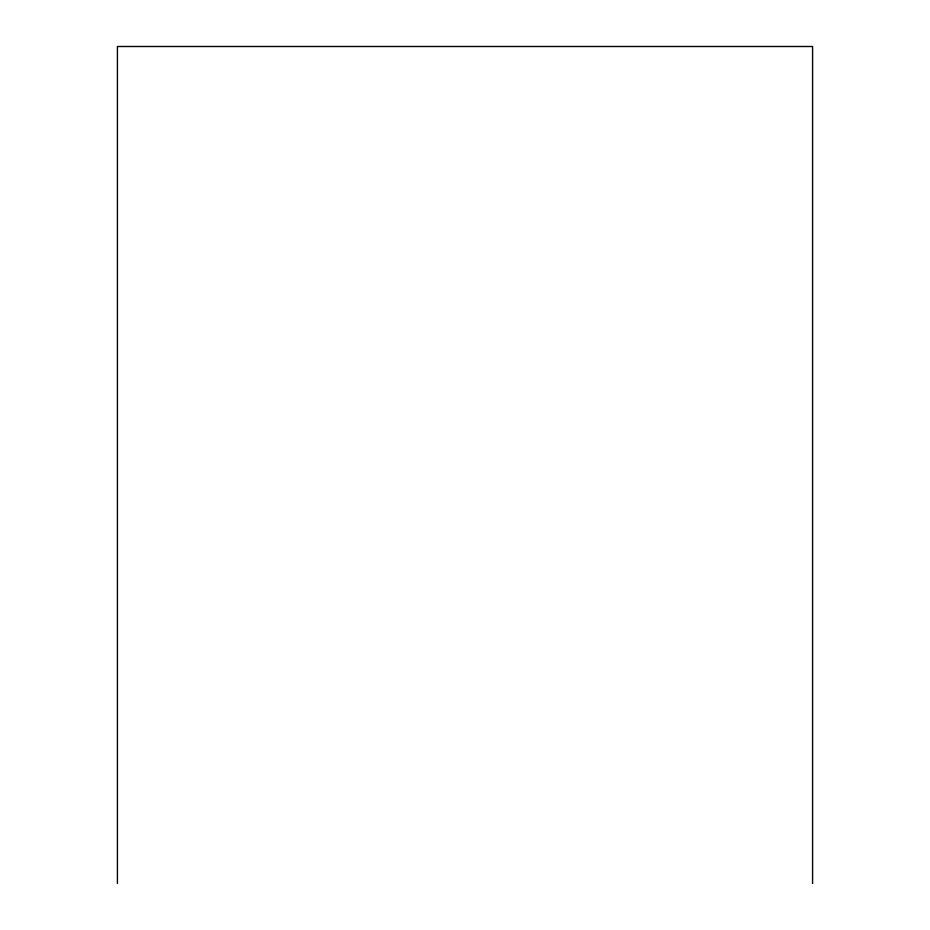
<?xml version="1.0" encoding="UTF-8"?>
<svg xmlns="http://www.w3.org/2000/svg" width="930" height="930" viewBox="0 0 930 930"><rect width="100%" height="100%" fill="white"/><g stroke="black" fill="none" stroke-linecap="round" stroke-linejoin="round"><path stroke-width="1.4" d="M812.588 883.5L812.588 46.5L117.413 46.5L117.413 883.5"/></g></svg>
